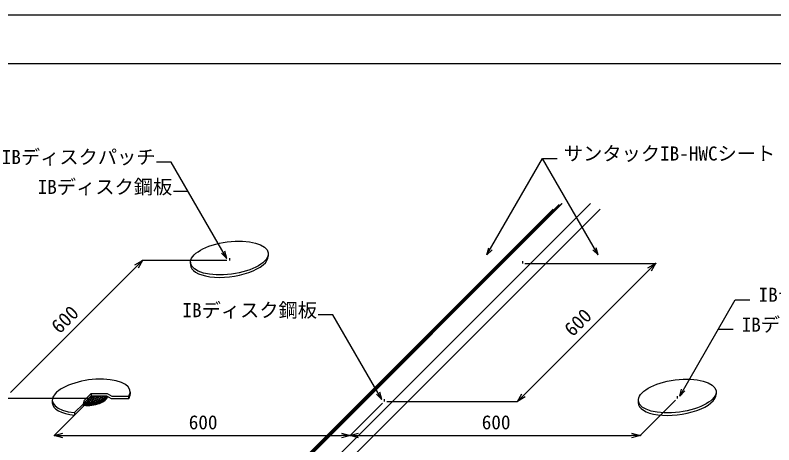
# Model space of a CAD drawing. Units: millimetres, scale not verified, with parts at other scales. Extents: x -210 to 1470, y -148 to 1040.
# Drawn here: x 451 to 1072, y 687 to 1040 of the extents above; entities that cross this region are included whole.
import ezdxf
from ezdxf.enums import TextEntityAlignment as Align

# ---------------------------------------------------------------- set-up
doc = ezdxf.new("R2010")
doc.units = ezdxf.units.MM
doc.header["$PDMODE"] = 32
doc.header["$PDSIZE"] = 0.5
doc.linetypes.add('CHAIN1', pattern=[8, 5, -1, 1, -1])
for name, color, linetype in [('0-0_0', 7, 'Continuous'), ('0-2_IBｼｰﾄ', 7, 'Continuous'), ('0-3_IBリキッド', 7, 'Continuous'), ('0-5_中心線', 1, 'CHAIN1'), ('0-7_図面枠', 7, 'Continuous'), ('0-9_増張りシート', 7, 'Continuous'), ('0-A_寸法線', 7, 'Continuous'), ('0-B_文字', 7, 'Continuous'), ('1-1_輪郭線', 2, 'Continuous'), ('1-2_部材(積層鋼板)', 4, 'Continuous')]:
    doc.layers.add(name, color=color, linetype=linetype)
doc.styles.add('MS Gothic', font='')
doc.styles.get('MS Gothic').set_extended_font_data('MS Gothic')

# ---------------------------------------------------------------- blocks, each defined once
blk = doc.blocks.new('_Open30')
at = {"layer": '0-0_0'}
blk.add_line((0, 0), (-1, 0), dxfattribs=at)
blk.add_lwpolyline([(-1, 0.2679), (0, 0), (-1, -0.2679)], dxfattribs=at)

msp = doc.modelspace()

# ---------------------------------------------------------------- linework, layer by layer
at = {"layer": '0-2_IBｼｰﾄ'}
for p, q in [((658.29, 644.627), (898.706, 885.043)), ((681.426, 644.627), (921.842, 885.043)), ((622.432, 611.743), (891.133, 880.443)), ((689.393, 640.027), (929.809, 880.443))]:
    msp.add_line(p, q, dxfattribs=at)
at = {"layer": '0-3_IBリキッド'}
for p, q in [((655.797, 643.76), (896.213, 884.176)), ((657.89, 644.627), (898.306, 885.043))]:
    msp.add_line(p, q, dxfattribs=at)
at = {"layer": '0-5_中心線'}
for p, q in [((625.98, 840.217), (625.98, 838.417)), ((865.98, 837.817), (865.98, 836.017)), ((512.843, 727.28), (512.843, 725.28)), ((992.843, 727.08), (992.843, 725.28)), ((752.843, 724.68), (752.843, 722.88))]:
    msp.add_line(p, q, dxfattribs=at)
at = {"layer": '0-7_図面枠'}
msp.add_lwpolyline([(1470, -148.5), (1470, 1039.5), (-210, 1039.5), (-210, -148.5)], close=True, dxfattribs=at)
at = {"layer": '0-9_増張りシート'}
for p, q in [((657.884, 843.886), (657.884, 841.886)), ((594.076, 836.948), (594.076, 834.948)), ((507.358, 723.995), (512.843, 729.48)), ((507.358, 721.995), (512.843, 727.48)), ((512.843, 729.48), (512.843, 727.48)), ((512.843, 727.48), (525.296, 727.48)), ((525.296, 727.48), (529.107, 725.28)), ((529.643, 727.28), (543.729, 727.28)), ((543.729, 725.28), (543.729, 727.28)), ((544.746, 730.749), (544.746, 728.749)), ((1024.746, 730.749), (1024.746, 728.749)), ((480.939, 723.811), (480.939, 721.811)), ((506.552, 720.99), (507.358, 723.995)), ((506.552, 718.99), (507.358, 721.995)), ((529.107, 725.28), (543.729, 725.28)), ((960.939, 723.811), (960.939, 721.811)), ((506.552, 718.99), (499.239, 711.676))]:
    msp.add_line(p, q, dxfattribs=at)
for points in [[(512.843, 729.48), (525.832, 729.48), (529.643, 727.28)], [(506.552, 720.99), (499.239, 713.676), (499.239, 711.676)]]:
    msp.add_lwpolyline(points, dxfattribs=at)
for centre in [(625.98, 840.417), (992.843, 727.28)]:
    msp.add_ellipse(centre, major_axis=(-31.856, -4.194), ratio=0.414214, dxfattribs=at)
for centre, start_param, end_param in [((625.98, 838.417), 6.228707, 9.3702997), ((512.843, 727.28), 2.8338528, 7.3589927), ((512.843, 725.28), 2.8338528, 3.0871144), ((992.843, 725.28), 6.228707, 9.3702997), ((512.843, 725.28), 6.228707, 7.3589927)]:
    msp.add_ellipse(centre, major_axis=(-31.856, -4.194), ratio=0.414214, start_param=start_param, end_param=end_param, dxfattribs=at)
at = {"layer": '0-A_寸法線'}
for p, q in [((836.981, 842.979), (882.522, 921.861)), ((882.522, 921.861), (894.522, 921.861)), ((928.064, 842.979), (882.522, 921.861)), ((578.294, 919.033), (566.294, 919.033)), ((623.836, 840.152), (578.294, 919.033)), ((592.15, 895.033), (580.15, 895.033)), ((446.668, 730.23), (549.906, 833.467)), ((623.858, 838.417), (554.856, 838.417)), ((868.101, 836.017), (975.081, 836.017)), ((866.893, 727.83), (970.131, 831.067)), ((994.866, 727.23), (1040.407, 806.111)), ((1040.407, 806.111), (1052.407, 806.111)), ((710.745, 793.974), (698.745, 793.974)), ((750.825, 724.553), (710.745, 793.974)), ((1026.551, 782.111), (1038.551, 782.111)), ((510.721, 725.28), (441.719, 725.28)), ((511.343, 723.78), (482.454, 694.892)), ((751.343, 721.38), (724.854, 694.892)), ((751.343, 721.38), (724.854, 694.892)), ((754.964, 722.88), (861.944, 722.88)), ((991.343, 723.78), (962.454, 694.892)), ((489.454, 694.892), (717.854, 694.892)), ((731.854, 694.892), (955.454, 694.892))]:
    msp.add_line(p, q, dxfattribs=at)
for points in [[(619.593, 844.394), (623.836, 840.152), (622.283, 845.947)], [(841.223, 847.222), (836.981, 842.979), (838.533, 848.775)], [(923.821, 847.222), (928.064, 842.979), (926.511, 848.775)], [(746.582, 728.795), (750.825, 724.553), (749.272, 730.348)], [(999.108, 731.472), (994.866, 727.23), (996.418, 733.025)]]:
    msp.add_lwpolyline(points, dxfattribs=at)
for p in [(554.856, 838.417), (975.081, 836.017), (724.854, 694.892), (962.454, 694.892)]:
    msp.add_point(p, dxfattribs=at)
at = {"layer": '1-1_輪郭線'}
msp.add_lwpolyline([(1430, 999.5), (-170, 999.5), (-170, -108.5), (1430, -108.5)], close=True, dxfattribs=at)
at = {"layer": '1-2_部材(積層鋼板)'}
for p, q in [((508.312, 721.654), (520.805, 727.48)), ((508.78, 723.417), (517.492, 727.48)), ((511.996, 721.828), (524.118, 727.48)), ((514.206, 726.639), (514.773, 727.207)), ((514.28, 727.393), (514.367, 727.48)), ((514.703, 726.954), (514.293, 727.364)), ((514.334, 727.277), (514.537, 727.48)), ((514.749, 727.078), (514.347, 727.48)), ((514.388, 727.161), (514.707, 727.48)), ((514.442, 727.045), (514.812, 727.416)), ((514.776, 727.221), (514.517, 727.48)), ((514.803, 727.364), (514.686, 727.48)), ((517.414, 722.772), (515.219, 727.48)), ((518.76, 723.2), (516.764, 727.48)), ((520.105, 723.627), (518.309, 727.48)), ((521.45, 724.055), (519.853, 727.48)), ((520.672, 722.019), (525.827, 727.173)), ((521.117, 722.18), (526.006, 727.07)), ((522.604, 724.894), (521.398, 727.48)), ((521.961, 723.873), (525.468, 727.38)), ((523.701, 725.854), (522.943, 727.48)), ((523.159, 724.901), (525.576, 727.318)), ((524.798, 726.814), (524.487, 727.48)), ((524.539, 726.112), (525.684, 727.256)), ((525.353, 726.826), (525.101, 727.078)), ((525.444, 726.905), (525.191, 727.157)), ((525.534, 726.984), (525.282, 727.237)), ((525.624, 727.064), (525.372, 727.316)), ((525.715, 727.143), (525.489, 727.368)), ((526.036, 726.765), (525.685, 727.116)), ((506.759, 719.702), (508.376, 721.318)), ((506.841, 720.067), (508.078, 721.304)), ((506.944, 720.453), (507.781, 721.289)), ((507.048, 720.839), (507.484, 721.275)), ((508.14, 719.771), (507.053, 720.858)), ((507.057, 719.717), (508.673, 721.333)), ((508.409, 719.785), (507.113, 721.081)), ((507.151, 721.226), (507.186, 721.261)), ((507.161, 721.259), (507.161, 721.26)), ((507.172, 721.303), (507.485, 721.615)), ((507.323, 721.267), (507.196, 721.393)), ((508.678, 719.798), (507.215, 721.262)), ((507.485, 721.275), (507.232, 721.527)), ((507.234, 721.535), (507.306, 721.607)), ((507.305, 721.266), (507.663, 721.624)), ((507.646, 721.283), (507.322, 721.608)), ((507.355, 719.732), (508.97, 721.347)), ((507.484, 721.275), (507.841, 721.632)), ((507.808, 721.291), (507.484, 721.615)), ((508.948, 719.812), (507.485, 721.275)), ((507.97, 721.299), (507.646, 721.623)), ((507.653, 719.747), (509.267, 721.362)), ((507.662, 721.284), (508.019, 721.64)), ((509.217, 719.825), (507.754, 721.288)), ((508.132, 721.307), (507.808, 721.631)), ((507.84, 721.292), (508.197, 721.649)), ((507.95, 719.762), (509.565, 721.376)), ((508.294, 721.314), (507.97, 721.638)), ((508.019, 721.301), (508.375, 721.657)), ((509.486, 719.839), (508.024, 721.301)), ((508.456, 721.322), (508.132, 721.646)), ((508.66, 721.671), (508.142, 722.78)), ((508.197, 721.31), (508.553, 721.666)), ((508.248, 719.777), (509.862, 721.391)), ((508.617, 721.33), (508.294, 721.653)), ((509.756, 719.852), (508.294, 721.314)), ((508.376, 721.318), (508.731, 721.674)), ((508.779, 721.338), (508.456, 721.661)), ((508.546, 719.792), (510.159, 721.405)), ((508.554, 721.327), (508.909, 721.682)), ((510.025, 719.866), (508.563, 721.328)), ((508.941, 721.346), (508.618, 721.669)), ((508.732, 721.336), (509.087, 721.691)), ((509.103, 721.354), (508.78, 721.676)), ((510.294, 719.879), (508.833, 721.341)), ((508.844, 719.807), (510.457, 721.42)), ((508.911, 721.344), (509.265, 721.699)), ((509.265, 721.362), (508.942, 721.684)), ((509.089, 721.353), (509.443, 721.707)), ((510.564, 719.893), (509.103, 721.354)), ((509.427, 721.369), (509.105, 721.692)), ((509.141, 719.822), (510.754, 721.434)), ((510.171, 721.742), (509.196, 723.833)), ((509.267, 721.362), (509.622, 721.716)), ((509.588, 721.377), (509.267, 721.699)), ((510.833, 719.906), (509.373, 721.367)), ((509.75, 721.385), (509.429, 721.707)), ((509.439, 719.836), (511.051, 721.448)), ((509.446, 721.37), (509.8, 721.724)), ((509.912, 721.393), (509.591, 721.714)), ((509.624, 721.379), (509.978, 721.733)), ((511.103, 719.92), (509.642, 721.38)), ((509.737, 719.851), (511.349, 721.463)), ((510.074, 721.401), (509.753, 721.722)), ((509.803, 721.388), (510.156, 721.741)), ((511.372, 719.933), (509.912, 721.393)), ((510.236, 721.409), (509.915, 721.73)), ((509.981, 721.396), (510.334, 721.749)), ((510.035, 719.866), (511.646, 721.477)), ((510.398, 721.417), (510.077, 721.737)), ((510.159, 721.405), (510.512, 721.758)), ((511.641, 719.947), (510.182, 721.406)), ((510.559, 721.425), (510.239, 721.745)), ((511.683, 721.813), (510.249, 724.887)), ((510.333, 719.881), (511.943, 721.492)), ((510.338, 721.414), (510.69, 721.766)), ((510.721, 721.432), (510.401, 721.753)), ((511.911, 719.96), (510.452, 721.419)), ((510.516, 721.422), (510.868, 721.774)), ((510.883, 721.44), (510.563, 721.76)), ((510.63, 719.896), (512.24, 721.506)), ((510.694, 721.431), (511.046, 721.783)), ((512.18, 719.974), (510.721, 721.432)), ((511.045, 721.448), (510.725, 721.768)), ((510.873, 721.44), (511.224, 721.791)), ((511.207, 721.456), (510.887, 721.775)), ((510.928, 719.911), (512.538, 721.521)), ((512.449, 719.987), (510.991, 721.446)), ((511.369, 721.464), (511.05, 721.783)), ((511.051, 721.448), (511.402, 721.8)), ((511.53, 721.472), (511.212, 721.791)), ((511.226, 719.926), (512.835, 721.535)), ((511.23, 721.457), (511.58, 721.808)), ((512.719, 720.001), (511.261, 721.459)), ((513.194, 721.884), (511.303, 725.94)), ((511.692, 721.48), (511.374, 721.798)), ((511.408, 721.466), (511.759, 721.816)), ((511.524, 719.941), (513.132, 721.55)), ((512.988, 720.014), (511.53, 721.472)), ((511.854, 721.488), (511.536, 721.806)), ((511.586, 721.475), (511.937, 721.825)), ((511.66, 726.264), (511.643, 726.281)), ((512.016, 721.495), (511.698, 721.814)), ((511.835, 726.258), (511.73, 726.363)), ((511.765, 721.483), (512.115, 721.833)), ((511.79, 726.26), (511.884, 726.354)), ((513.257, 720.028), (511.8, 721.485)), ((511.821, 719.956), (513.43, 721.564)), ((512.178, 721.503), (511.86, 721.821)), ((512.01, 726.253), (511.911, 726.352)), ((511.943, 721.492), (512.293, 721.842)), ((511.954, 726.255), (512.044, 726.345)), ((512.34, 721.511), (512.022, 721.829)), ((513.527, 720.041), (512.07, 721.498)), ((512.185, 726.247), (512.091, 726.342)), ((512.119, 726.25), (512.204, 726.335)), ((512.119, 719.971), (513.727, 721.579)), ((512.122, 721.501), (512.471, 721.85)), ((512.501, 721.519), (512.184, 721.836)), ((512.36, 726.242), (512.271, 726.331)), ((512.283, 726.244), (512.365, 726.326)), ((512.3, 721.509), (512.649, 721.858)), ((513.796, 720.055), (512.34, 721.511)), ((512.663, 721.527), (512.346, 721.844)), ((512.417, 719.986), (514.024, 721.593)), ((512.448, 726.239), (512.525, 726.316)), ((512.536, 726.237), (512.452, 726.321)), ((512.478, 721.518), (512.827, 721.867)), ((512.825, 721.535), (512.508, 721.852)), ((514.065, 720.068), (512.609, 721.524)), ((512.613, 726.234), (512.685, 726.307)), ((512.711, 726.231), (512.632, 726.31)), ((512.657, 721.527), (513.005, 721.875)), ((512.987, 721.543), (512.67, 721.859)), ((514.706, 721.955), (512.712, 726.231)), ((512.715, 720.001), (514.322, 721.608)), ((513.149, 721.55), (512.832, 721.867)), ((512.835, 721.535), (513.183, 721.883)), ((514.335, 720.082), (512.879, 721.537)), ((513.014, 726.268), (512.954, 726.327)), ((512.977, 726.259), (513.077, 726.359)), ((513.311, 721.558), (512.994, 721.875)), ((513.012, 720.015), (514.619, 721.622)), ((513.013, 721.544), (513.361, 721.892)), ((513.151, 726.3), (513.089, 726.362)), ((514.604, 720.095), (513.149, 721.55)), ((513.472, 721.566), (513.157, 721.882)), ((513.192, 721.553), (513.539, 721.9)), ((513.2, 726.312), (513.307, 726.42)), ((513.288, 726.333), (513.223, 726.398)), ((513.31, 720.03), (514.916, 721.636)), ((513.634, 721.574), (513.319, 721.89)), ((513.425, 726.366), (513.358, 726.433)), ((513.37, 721.561), (513.717, 721.909)), ((514.873, 720.109), (513.419, 721.564)), ((513.422, 726.365), (513.537, 726.48)), ((513.796, 721.582), (513.481, 721.897)), ((513.562, 726.398), (513.492, 726.468)), ((513.549, 721.57), (513.896, 721.917)), ((513.608, 720.045), (515.315, 721.752)), ((513.699, 726.431), (513.626, 726.504)), ((513.958, 721.59), (513.643, 721.905)), ((513.645, 726.418), (513.767, 726.541)), ((515.143, 720.122), (513.688, 721.577)), ((513.727, 721.579), (514.074, 721.925)), ((513.836, 726.463), (513.761, 726.539)), ((514.12, 721.598), (513.805, 721.913)), ((513.868, 726.471), (514.402, 727.005)), ((513.973, 726.496), (513.894, 726.575)), ((513.905, 721.587), (514.252, 721.934)), ((513.906, 720.06), (515.73, 721.885)), ((515.412, 720.136), (513.958, 721.59)), ((514.282, 721.606), (513.967, 721.92)), ((514.079, 726.56), (513.986, 726.653)), ((514.183, 726.625), (514.078, 726.731)), ((514.084, 721.596), (514.43, 721.942)), ((516.069, 722.345), (514.098, 726.571)), ((514.444, 721.613), (514.129, 721.928)), ((514.287, 726.691), (514.17, 726.809)), ((514.203, 720.075), (516.146, 722.017)), ((515.641, 720.19), (514.228, 721.603)), ((514.391, 726.757), (514.262, 726.887)), ((514.262, 721.605), (514.608, 721.95)), ((514.605, 721.621), (514.291, 721.936)), ((514.495, 726.822), (514.353, 726.964)), ((514.44, 721.613), (514.786, 721.959)), ((514.599, 726.888), (514.442, 727.046)), ((514.767, 721.629), (514.453, 721.943)), ((515.848, 720.265), (514.497, 721.616)), ((514.501, 720.09), (516.561, 722.15)), ((514.929, 721.637), (514.615, 721.951)), ((514.619, 721.622), (515.003, 722.006)), ((514.667, 726.931), (514.734, 726.998)), ((516.056, 720.341), (514.767, 721.629)), ((515.064, 721.672), (514.777, 721.958)), ((514.797, 721.631), (515.252, 722.085)), ((514.799, 720.105), (516.976, 722.283)), ((515.192, 721.713), (514.924, 721.981)), ((514.983, 721.646), (515.501, 722.164)), ((516.263, 720.416), (515.021, 721.659)), ((515.321, 721.754), (515.053, 722.022)), ((515.097, 720.12), (517.392, 722.415)), ((515.45, 721.795), (515.182, 722.063)), ((515.232, 721.726), (515.749, 722.243)), ((516.471, 720.491), (515.235, 721.727)), ((515.578, 721.836), (515.311, 722.104)), ((515.394, 720.135), (517.807, 722.548)), ((515.707, 721.877), (515.439, 722.145)), ((516.678, 720.567), (515.45, 721.795)), ((515.481, 721.805), (515.998, 722.322)), ((515.836, 721.918), (515.568, 722.186)), ((516.886, 720.642), (515.664, 721.864)), ((515.964, 721.96), (515.697, 722.227)), ((515.73, 721.885), (516.247, 722.401)), ((515.784, 720.242), (518.223, 722.68)), ((516.093, 722.001), (515.826, 722.268)), ((517.093, 720.718), (515.878, 721.932)), ((516.221, 722.042), (515.955, 722.309)), ((515.98, 721.964), (516.496, 722.48)), ((516.35, 722.083), (516.083, 722.349)), ((517.3, 720.793), (516.093, 722.001)), ((516.479, 722.124), (516.212, 722.39)), ((516.229, 720.403), (518.638, 722.813)), ((516.229, 722.044), (516.744, 722.56)), ((517.508, 720.868), (516.307, 722.069)), ((516.607, 722.165), (516.341, 722.431)), ((516.736, 722.206), (516.47, 722.472)), ((516.478, 722.124), (516.993, 722.639)), ((517.715, 720.944), (516.522, 722.137)), ((516.865, 722.247), (516.598, 722.513)), ((516.673, 720.565), (519.053, 722.945)), ((516.727, 722.203), (517.242, 722.718)), ((516.993, 722.288), (516.727, 722.554)), ((517.923, 721.019), (516.736, 722.206)), ((517.122, 722.329), (516.856, 722.595)), ((518.13, 721.095), (516.951, 722.274)), ((516.976, 722.283), (517.491, 722.797)), ((517.251, 722.37), (516.985, 722.636)), ((517.379, 722.411), (517.114, 722.677)), ((517.117, 720.726), (519.469, 723.078)), ((518.338, 721.17), (517.165, 722.343)), ((517.166, 722.693), (523.424, 725.612)), ((517.226, 722.362), (517.739, 722.876)), ((517.508, 722.452), (517.242, 722.718)), ((517.637, 722.493), (517.371, 722.759)), ((518.545, 721.245), (517.379, 722.411)), ((517.475, 722.442), (517.988, 722.955)), ((517.765, 722.534), (517.5, 722.8)), ((517.562, 720.888), (519.884, 723.21)), ((518.753, 721.321), (517.594, 722.48)), ((517.894, 722.575), (517.629, 722.841)), ((517.724, 722.521), (518.237, 723.034)), ((518.023, 722.616), (517.758, 722.881)), ((518.96, 721.396), (517.808, 722.548)), ((518.151, 722.657), (517.886, 722.922)), ((517.973, 722.601), (518.486, 723.113)), ((518.006, 721.049), (520.299, 723.343)), ((518.28, 722.698), (518.015, 722.963)), ((519.167, 721.472), (518.023, 722.616)), ((518.409, 722.74), (518.144, 723.004)), ((518.223, 722.68), (518.734, 723.192)), ((519.375, 721.547), (518.237, 722.685)), ((518.537, 722.781), (518.273, 723.045)), ((518.666, 722.822), (518.401, 723.086)), ((518.45, 721.211), (520.715, 723.475)), ((519.582, 721.622), (518.452, 722.753)), ((518.472, 722.76), (518.983, 723.271)), ((518.795, 722.863), (518.53, 723.127)), ((518.923, 722.904), (518.659, 723.168)), ((519.79, 721.698), (518.666, 722.822)), ((518.721, 722.839), (519.232, 723.35)), ((519.052, 722.945), (518.788, 723.209)), ((519.997, 721.773), (518.88, 722.89)), ((518.895, 721.372), (521.13, 723.608)), ((519.181, 722.986), (518.917, 723.25)), ((518.97, 722.919), (519.481, 723.429)), ((519.309, 723.027), (519.045, 723.291)), ((520.205, 721.849), (519.095, 722.958)), ((519.438, 723.068), (519.174, 723.332)), ((519.22, 722.998), (519.729, 723.508)), ((519.567, 723.109), (519.303, 723.373)), ((520.412, 721.924), (519.309, 723.027)), ((519.339, 721.534), (521.546, 723.74)), ((519.695, 723.15), (519.432, 723.413)), ((519.469, 723.078), (519.978, 723.587)), ((520.619, 721.999), (519.524, 723.095)), ((519.824, 723.191), (519.561, 723.454)), ((519.952, 723.232), (519.689, 723.495)), ((519.718, 723.157), (520.227, 723.666)), ((520.827, 722.075), (519.738, 723.164)), ((519.784, 721.696), (521.961, 723.873)), ((520.081, 723.273), (519.818, 723.536)), ((520.21, 723.314), (519.947, 723.577)), ((521.034, 722.15), (519.952, 723.232)), ((519.967, 723.237), (520.476, 723.745)), ((520.338, 723.355), (520.076, 723.618)), ((521.242, 722.226), (520.167, 723.301)), ((520.467, 723.396), (520.204, 723.659)), ((520.216, 723.316), (520.724, 723.824)), ((520.228, 721.857), (524.079, 725.708)), ((520.596, 723.437), (520.333, 723.7)), ((521.449, 722.301), (520.381, 723.369)), ((520.724, 723.478), (520.462, 723.741)), ((520.466, 723.396), (520.973, 723.903)), ((520.853, 723.519), (520.591, 723.782)), ((521.657, 722.376), (520.596, 723.437)), ((520.715, 723.475), (521.222, 723.982)), ((520.982, 723.561), (520.72, 723.823)), ((521.864, 722.452), (520.81, 723.506)), ((521.11, 723.602), (520.848, 723.864)), ((520.964, 723.555), (521.47, 724.061)), ((521.239, 723.643), (520.977, 723.905)), ((522.072, 722.527), (521.025, 723.574)), ((521.368, 723.684), (521.106, 723.945)), ((521.213, 723.634), (521.719, 724.14)), ((521.496, 723.725), (521.235, 723.986)), ((522.279, 722.603), (521.239, 723.643)), ((521.625, 723.766), (521.363, 724.027)), ((522.486, 722.678), (521.453, 723.711)), ((521.463, 723.714), (522.916, 725.168)), ((521.754, 723.807), (521.492, 724.068)), ((521.561, 722.342), (526.036, 726.817)), ((521.882, 723.848), (521.621, 724.109)), ((522.694, 722.753), (521.668, 723.779)), ((521.712, 723.793), (524.27, 726.352)), ((522.008, 723.892), (521.75, 724.15)), ((522.098, 723.971), (521.842, 724.228)), ((522.901, 722.829), (521.882, 723.848)), ((522.189, 724.05), (521.932, 724.307)), ((522.005, 722.503), (525.412, 725.91)), ((522.279, 724.13), (522.023, 724.386)), ((523.093, 722.92), (522.068, 723.945)), ((522.37, 724.209), (522.113, 724.465)), ((522.46, 724.288), (522.204, 724.545)), ((523.217, 723.079), (522.219, 724.077)), ((522.551, 724.368), (522.294, 724.624)), ((523.34, 723.238), (522.37, 724.209)), ((522.641, 724.447), (522.385, 724.703)), ((522.45, 722.665), (524.434, 724.649)), ((522.731, 724.526), (522.475, 724.782)), ((523.464, 723.398), (522.52, 724.341)), ((522.822, 724.605), (522.566, 724.861)), ((522.912, 724.685), (522.656, 724.94)), ((523.587, 723.557), (522.671, 724.473)), ((523.003, 724.764), (522.747, 725.02)), ((523.711, 723.716), (522.822, 724.605)), ((523.093, 724.843), (522.838, 725.099)), ((522.894, 722.826), (523.457, 723.389)), ((523.183, 724.923), (522.928, 725.178)), ((523.834, 723.876), (522.972, 724.738)), ((523.274, 725.002), (523.019, 725.257)), ((523.364, 725.081), (523.109, 725.336)), ((523.958, 724.035), (523.123, 724.87)), ((523.455, 725.161), (523.2, 725.416)), ((524.081, 724.194), (523.274, 725.002)), ((523.545, 725.24), (523.29, 725.495)), ((523.635, 725.319), (523.381, 725.574)), ((524.205, 724.354), (523.425, 725.134)), ((523.726, 725.398), (523.471, 725.653)), ((523.816, 725.478), (523.562, 725.732)), ((524.329, 724.513), (523.575, 725.266)), ((523.907, 725.557), (523.652, 725.811)), ((524.452, 724.672), (523.726, 725.398)), ((523.997, 725.636), (523.743, 725.891)), ((524.088, 725.716), (523.833, 725.97)), ((524.576, 724.831), (523.877, 725.531)), ((524.178, 725.795), (523.924, 726.049)), ((524.268, 725.874), (524.014, 726.128)), ((524.699, 724.991), (524.027, 725.663)), ((524.359, 725.953), (524.105, 726.207)), ((524.823, 725.15), (524.178, 725.795)), ((524.449, 726.033), (524.195, 726.286)), ((524.54, 726.112), (524.286, 726.366)), ((524.946, 725.309), (524.329, 725.927)), ((524.63, 726.191), (524.377, 726.445)), ((524.72, 726.271), (524.467, 726.524)), ((525.07, 725.469), (524.479, 726.059)), ((524.811, 726.35), (524.558, 726.603)), ((525.193, 725.628), (524.63, 726.191)), ((524.901, 726.429), (524.648, 726.682)), ((524.992, 726.509), (524.739, 726.762)), ((525.317, 725.787), (524.781, 726.324)), ((525.082, 726.588), (524.829, 726.841)), ((525.172, 726.667), (524.92, 726.92)), ((525.441, 725.947), (524.931, 726.456)), ((525.263, 726.746), (525.01, 726.999)), ((525.564, 726.106), (525.082, 726.588)), ((525.688, 726.265), (525.233, 726.72)), ((525.811, 726.424), (525.383, 726.852)), ((525.935, 726.584), (525.534, 726.984)), ((526.036, 727.048), (526.025, 727.059)), ((506.793, 719.704), (506.754, 719.743)), ((507.062, 719.717), (506.814, 719.966)), ((507.332, 719.731), (506.874, 720.189)), ((507.601, 719.744), (506.933, 720.412)), ((507.87, 719.758), (506.993, 720.635))]:
    msp.add_line(p, q, dxfattribs=at)
at = {"layer": '1-2_部材(積層鋼板)', "color": 7}
msp.add_line((526.036, 727.053), (526.036, 726.715), dxfattribs=at)
at = {"layer": '1-2_部材(積層鋼板)'}
for points in [[(512.777, 726.229), (512.843, 726.295), (512.847, 726.299)], [(512.876, 726.235), (512.843, 726.269), (512.812, 726.3)]]:
    msp.add_lwpolyline(points, dxfattribs=at)
at = {"layer": '1-2_部材(積層鋼板)', "color": 7}
for centre, major_axis, start_param, end_param in [((512.843, 726.88), (-13.174, -1.734), 1.0710726, 2.8898379), ((512.843, 727.08), (-12.845, -1.691), 1.0667976, 2.8890914), ((512.843, 727.08), (-2.027, -0.267), 0.8744495, 3.3051914), ((512.843, 726.98), (-1.621, -0.213), 0.7579837, 3.6226397), ((512.843, 725.28), (-13.174, -1.734), 1.0357106, 3.0871144)]:
    msp.add_ellipse(centre, major_axis=major_axis, ratio=0.414214, start_param=start_param, end_param=end_param, dxfattribs=at)

# ---------------------------------------------------------------- block references
at = {"layer": '0-A_寸法線', "xscale": 7, "yscale": 7}
for p, rotation in [((554.856, 838.417), 45), ((975.081, 836.017), 45), ((861.944, 722.88), 225), ((482.454, 694.892), 180), ((724.854, 694.892), 180)]:
    msp.add_blockref('_Open30', p, dxfattribs=dict(at, rotation=rotation))
for p in [(724.854, 694.892), (962.454, 694.892)]:
    msp.add_blockref('_Open30', p, dxfattribs=at)

# ---------------------------------------------------------------- texts
at = {"layer": '0-A_寸法線', "style": 'MS Gothic'}
for p in [(489.387, 775.242), (909.612, 772.842)]:
    msp.add_text('600', height=11.55, rotation=45, dxfattribs=at).set_placement(p, align=Align.BOTTOM_LEFT)
for p in [(592.69, 696.513), (832.69, 696.513)]:
    msp.add_text('600', height=11.55, dxfattribs=at).set_placement(p, align=Align.BOTTOM_LEFT)
at = {"layer": '0-B_文字', "style": 'MS Gothic'}
for s, p in [('サンタックIB-HWCシート', (899.977, 916.865)), ('IBディスクパッチ', (439.5, 913.976)), ('IBディスク鋼板', (468.95, 889.489)), ('IBディスクパッチ', (1059.445, 801.054)), ('IBディスク鋼板', (587.544, 788.43)), ('IBディスク鋼板', (1045.589, 776.567))]:
    msp.add_text(s, height=11.55, dxfattribs=at).set_placement(p, align=Align.BOTTOM_LEFT)

doc.saveas('drawing.dxf')
